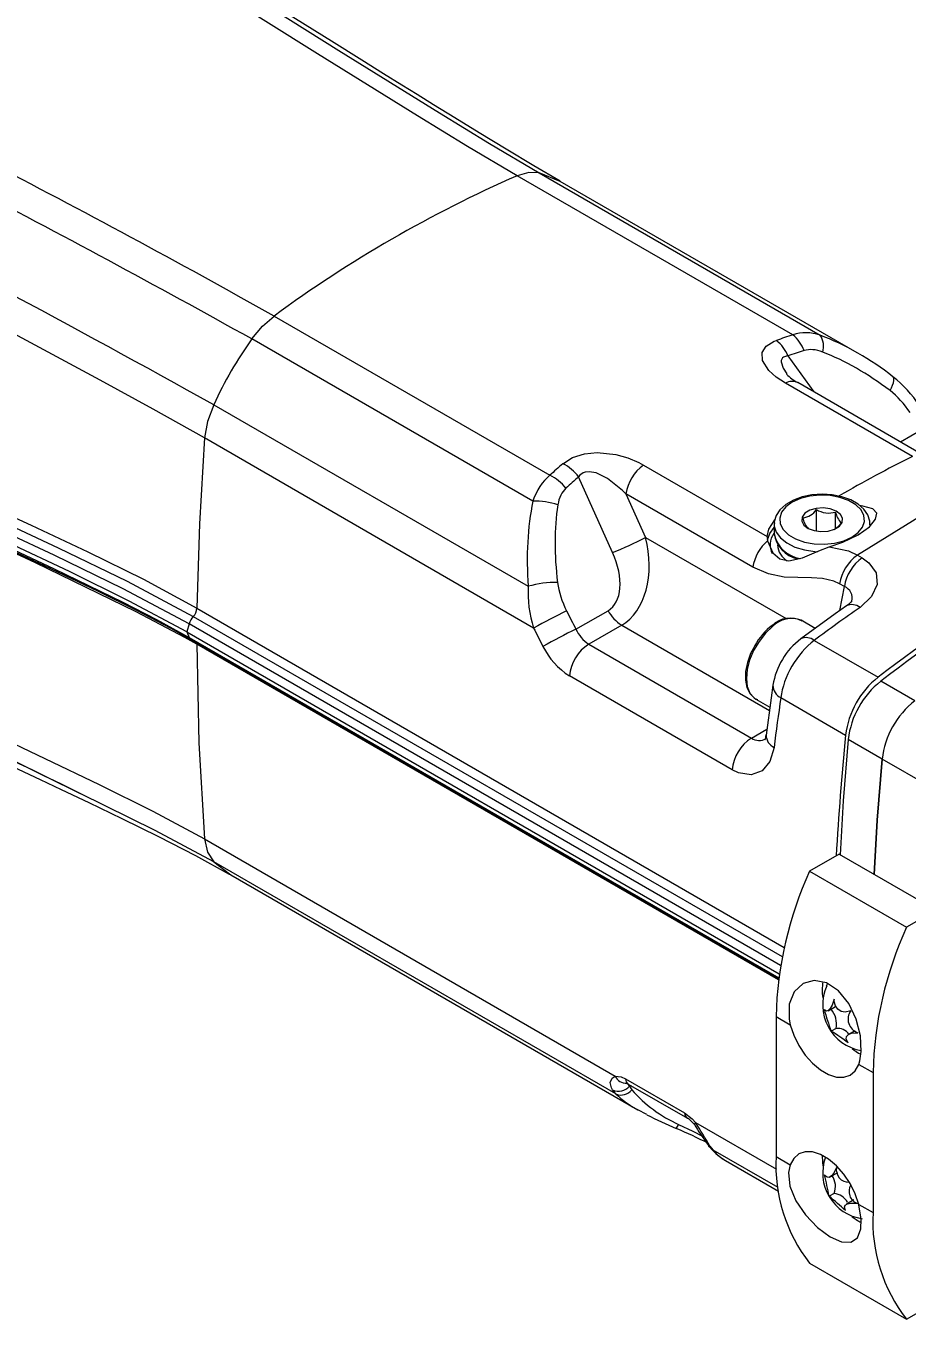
# Model space of a CAD drawing. Header units: millimetres. Extents: x 20 to 768, y 29 to 540.
# Drawn here: x 519.21 to 544.92, y 190.03 to 227.75 of the extents above; entities that cross this region are included whole.
import ezdxf

# ---------------------------------------------------------------- set-up
doc = ezdxf.new("R2010")
doc.units = ezdxf.units.MM
doc.styles.add('SLDTEXTSTYLE0', font='TXT', dxfattribs={"width": 0.605})
doc.dimstyles.new('SLDDIMSTYLE1', dxfattribs={"dimtxt": 3.5, "dimasz": 3.5, "dimexe": 0, "dimexo": 0.0625, "dimgap": 0.875, "dimtad": 1, "dimtoh": 1, "dimdec": 4, "dimlfac": 10, "dimzin": 12, "dimdsep": 46, "dimtxsty": 'SLDTEXTSTYLE0', "dimsah": 1, "dimcen": 0.09, "dimadec": 1, "dimazin": 0, "dimtfac": 1, "dimtdec": 3, "dimtofl": 0, "dimtmove": 0, "dimatfit": 3, "dimfxl": 1, "dimfrac": 2, "dimtolj": 1, "dimtzin": 12, "dimarcsym": 0})

# ---------------------------------------------------------------- blocks, each defined once
blk = doc.blocks.new('*D17')
at = {"color": 7, "linetype": 'Continuous', "lineweight": 0, "transparency": 16777216}
for p, q in [((668.128, 378.198), (767.702, 378.198)), ((463.857, 352.151), (457.826, 351.088))]:
    blk.add_line(p, q, dxfattribs=at)
blk.add_arc((611.578, 378.198), 154.624, 190, 0, dxfattribs=at)
for points in [[(766.202, 378.198), (765.624, 374.705), (766.701, 374.693)], [(459.303, 351.348), (459.421, 347.809), (460.479, 348.008)]]:
    blk.add_solid(points, dxfattribs=at)
at = {"color": 7, "linetype": 'Continuous', "lineweight": 0, "transparency": 16777216, "char_height": 3.5, "attachment_point": 1, "rotation": 5, "style": 'SLDTEXTSTYLE0'}
for s, insert in [('%%d', (627.595, 228.914)), ('170', (619.604, 228.225))]:
    blk.add_mtext(s, dxfattribs=dict(at, insert=insert))

msp = doc.modelspace()

# ---------------------------------------------------------------- linework, layer by layer
at = {"color": 7, "linetype": 'Continuous', "lineweight": 15}
for p, q in [((541.58959, 218.731895), (533.544287, 223.376349)), ((534.192513, 223.456364), (542.390682, 218.723662)), ((543.465569, 218.209467), (534.805614, 223.208753)), ((526.453875, 219.283141), (534.499177, 214.638687)), ((534.003818, 213.882028), (525.805649, 218.61473)), ((545.080337, 215.183993), (541.374179, 217.323513)), ((545.442107, 215.199611), (541.732737, 217.340984)), ((524.692823, 216.696873), (533.869802, 211.399116)), ((534.027817, 210.183237), (524.426343, 215.72605)), ((537.233199, 214.932976), (540.844172, 212.848405)), ((536.331811, 212.385941), (535.341003, 214.591884)), ((536.717516, 214.097245), (537.288901, 212.825103)), ((540.423674, 211.957726), (536.717516, 214.097245)), ((542.276953, 213.009007), (542.276953, 213.642179)), ((542.839134, 213.080929), (542.839134, 213.566262)), ((541.044529, 213.229558), (541.044161, 213.21101)), ((541.044161, 213.21101), (541.044161, 212.933398)), ((543.844161, 213.163722), (543.844161, 213.211009)), ((540.844172, 212.848405), (540.853879, 212.729237)), ((543.473627, 212.309785), (543.613208, 212.229206)), ((543.093978, 211.391116), (542.954396, 211.471695)), ((535.263265, 210.14981), (536.197355, 210.689049)), ((523.975649, 210.303522), (523.914011, 210.072384)), ((536.597362, 210.266799), (535.636262, 209.711968)), ((540.949743, 210.230471), (540.921403, 210.205963)), ((540.985331, 210.253897), (540.949743, 210.230471)), ((542.243763, 210.172535), (541.83482, 210.408612)), ((523.914011, 210.072384), (541.195593, 200.095939)), ((523.914011, 210.072384), (523.976812, 209.909385)), ((524.026129, 209.848459), (541.175091, 199.948573)), ((542.214119, 209.820594), (544.077465, 208.744907)), ((535.636262, 209.711968), (540.380564, 206.973141)), ((539.816615, 206.045497), (535.072312, 208.784325)), ((545.144706, 208.058789), (544.154753, 208.630277)), ((540.507928, 208.110124), (540.919778, 207.872368)), ((541.238599, 208.151727), (543.127714, 207.061165)), ((544.194887, 206.361984), (543.204934, 206.933472)), ((545.582715, 205.560808), (544.194887, 206.361984)), ((524.426343, 204.030389), (536.411002, 197.111792)), ((536.428739, 196.592236), (524.692823, 203.367236)), ((542.939138, 203.585143), (542.080443, 203.089429)), ((542.939138, 203.585143), (545.767563, 201.952328)), ((525.192429, 202.9819), (537.06743, 196.126608)), ((542.080443, 203.089429), (544.908867, 201.456614)), ((545.767563, 201.952328), (544.908867, 201.456614)), ((542.575516, 199.749702), (542.604319, 199.807189)), ((541.10066, 198.849392), (541.514871, 198.610273)), ((541.10066, 198.849392), (541.10066, 194.766672)), ((542.61606, 199.019248), (542.832396, 199.144136)), ((542.84987, 198.500817), (542.709484, 198.419774)), ((543.403503, 198.434652), (543.225521, 198.331905)), ((543.514874, 197.455696), (543.929085, 197.216577)), ((536.707609, 197.034677), (538.433514, 196.038334)), ((543.929085, 197.216577), (543.929085, 193.133858)), ((536.428739, 196.592236), (536.330021, 196.711275)), ((536.789372, 196.879646), (538.515277, 195.883303)), ((536.828762, 196.816062), (536.891682, 196.712976)), ((537.330108, 195.9924), (537.069582, 196.130517)), ((539.170078, 195.071745), (539.261286, 194.957042)), ((539.628163, 194.648328), (541.174776, 193.755488)), ((541.10066, 194.766672), (541.514871, 194.527553)), ((542.681673, 194.17316), (542.900101, 194.299256)), ((542.791067, 193.692331), (542.650681, 193.611288)), ((543.374152, 193.503173), (543.155723, 193.377077)), ((543.514874, 193.372976), (543.929085, 193.133858)), ((542.080443, 191.657868), (544.908867, 190.025054)), ((544.908867, 190.025054), (545.767563, 190.520768))]:
    msp.add_line(p, q, dxfattribs=at)
at = {"color": 8, "linetype": 'Continuous', "lineweight": 15}
for p, q in [((534.805669, 223.208658), (534.192514, 223.456345)), ((541.447957, 218.117353), (542.204801, 217.068468)), ((544.726405, 215.612764), (545.333882, 215.963454)), ((537.288901, 212.825103), (541.39236, 210.456226)), ((542.963589, 210.692069), (543.093978, 211.391116)), ((524.09793, 210.518564), (541.28265, 200.598037)), ((524.205969, 210.760486), (541.340332, 200.869029)), ((541.234657, 200.340108), (523.975649, 210.303522)), ((536.597362, 210.266799), (540.907265, 207.778745)), ((523.976812, 209.909385), (541.179098, 199.978716)), ((524.199222, 209.714535), (524.191893, 209.752764)), ((541.170999, 199.916937), (524.199222, 209.714535)), ((540.380564, 206.973141), (540.834601, 207.23525)), ((524.692823, 203.367237), (525.152624, 203.012564)), ((536.868398, 196.834009), (536.828762, 196.816062)), ((538.746055, 195.763795), (541.109878, 194.399189)), ((541.159453, 193.861253), (539.261286, 194.957042))]:
    msp.add_line(p, q, dxfattribs=at)
at = {"color": 7, "linetype": 'Continuous', "lineweight": 15, "flags": 128}
for points in [[(533.544286, 223.376349), (532.09926, 224.231439), (530.643671, 225.119213), (527.719307, 226.930804), (521.848318, 230.618724), (519.642521, 232.012143)], [(520.629574, 231.881545), (522.465599, 230.721332), (528.346467, 227.025315), (531.278839, 225.207777), (532.740895, 224.315581), (534.192516, 223.456346)], [(534.799392, 223.212315), (534.029682, 223.664271), (533.224062, 224.14787), (532.440669, 224.624253), (531.724469, 225.063358), (531.109493, 225.442446), (530.628323, 225.740102), (530.182675, 226.016473), (529.646928, 226.349505), (529.014354, 226.74369), (528.125866, 227.298825), (527.079913, 227.954134), (525.866653, 228.716218), (524.478216, 229.590364), (522.909645, 230.579843), (521.337899, 231.57289)], [(534.192513, 223.456364), (533.884329, 223.472353), (533.544287, 223.376349)], [(524.426343, 215.72605), (522.931864, 216.567191), (521.38051, 217.413219), (518.209572, 219.113182), (511.75008, 222.524425), (511.711491, 222.544718)], [(525.805649, 218.61473), (526.113832, 218.98654), (526.453874, 219.283141)], [(541.374179, 217.323513), (541.108041, 217.498681), (540.892254, 217.691189), (540.705968, 217.985777), (540.697505, 218.22295), (540.813831, 218.404493), (541.044532, 218.546545), (541.110274, 218.5716)], [(511.361944, 216.540286), (512.04407, 216.235637), (514.766193, 215.012472), (517.472518, 213.777861), (520.151923, 212.524663), (522.167002, 211.548298), (524.09793, 210.518564)], [(511.454174, 216.789276), (511.83393, 216.619756), (513.351203, 215.940372), (519.371966, 213.187015), (521.025659, 212.405684), (522.649655, 211.603988), (524.205968, 210.760485)], [(524.692823, 216.696873), (524.511431, 216.204611), (524.426343, 215.72605)], [(523.975649, 210.303522), (522.050752, 211.330089), (520.042154, 212.303724), (517.365228, 213.556222), (514.660782, 214.791042), (511.939596, 216.014067), (511.257646, 216.318778)], [(523.914011, 210.072384), (522.230584, 210.970954), (520.487044, 211.829185), (518.709382, 212.671602), (516.911212, 213.504447), (511.203565, 216.081872)], [(511.257628, 215.92431), (511.93964, 215.619576), (514.661034, 214.396262), (517.36567, 213.162039), (520.042775, 211.909538), (522.044427, 210.933625), (523.026247, 210.431184), (523.976812, 209.909385)], [(511.306383, 215.86149), (514.047105, 214.634717), (517.036397, 213.275266), (519.749564, 212.011388), (521.30473, 211.266873), (522.440488, 210.703653), (523.444686, 210.174841), (524.023412, 209.8458)], [(524.19922, 209.714534), (523.85601, 209.908295), (522.4354, 210.654547), (519.495192, 212.081361), (516.497756, 213.470496), (511.452736, 215.74641)], [(524.426343, 215.72605), (524.277297, 213.223191), (524.205969, 210.760486)], [(534.878689, 214.974183), (535.161835, 215.153314), (535.513569, 215.26403), (535.882641, 215.29979), (536.422839, 215.243254), (536.774819, 215.143783), (537.092766, 215.008558), (537.233199, 214.932976)], [(536.717516, 214.097245), (536.619989, 214.195958), (536.181365, 214.547643), (535.855711, 214.705517), (535.648882, 214.743035), (535.529028, 214.729281), (535.467862, 214.706379), (535.375777, 214.637167), (535.341003, 214.591884)], [(547.354417, 214.550117), (545.414017, 213.505016), (543.473617, 212.309779)], [(543.835638, 213.191666), (543.837302, 213.299549), (543.778153, 213.48205), (543.664049, 213.647404), (543.49627, 213.794929), (543.278196, 213.918771), (543.020573, 214.011343), (542.737608, 214.067972), (542.442122, 214.086851), (542.146787, 214.067462), (541.864127, 214.010339), (541.606023, 213.916889), (541.383402, 213.788771), (541.207263, 213.627864), (541.100236, 213.461364), (541.048926, 213.284819), (541.050996, 213.233)], [(542.803279, 212.656498), (543.076874, 212.726022), (543.313701, 212.831324), (543.499995, 212.966285), (543.624927, 213.123059), (543.681238, 213.292539), (543.665652, 213.464874), (543.579085, 213.630044), (543.426547, 213.778462), (543.216926, 213.901489), (542.962394, 213.991981), (542.677744, 214.044678), (542.379513, 214.056522), (542.085043, 214.026819), (541.811448, 213.957295), (541.57462, 213.851993), (541.388327, 213.717032), (541.263393, 213.560258), (541.207084, 213.390778), (541.22267, 213.218442), (541.309245, 213.053268), (541.461774, 212.904855), (541.671396, 212.781828), (541.925928, 212.691336), (542.210586, 212.638634), (542.508808, 212.626795), (542.803279, 212.656498)], [(542.617929, 213.010129), (542.80387, 213.064429), (542.946419, 213.152171), (543.028395, 213.262765), (543.0399, 213.382876), (542.979554, 213.498014), (542.854627, 213.594295), (542.680191, 213.660105), (542.477295, 213.687501), (542.270393, 213.673188), (542.08446, 213.618883), (541.941903, 213.531146), (541.859935, 213.420547), (541.848429, 213.300436), (541.908776, 213.185298), (542.033694, 213.089022), (542.208131, 213.023212), (542.411027, 212.995816), (542.617929, 213.010129)], [(542.649241, 212.548265), (543.047638, 212.690939), (543.49323, 212.904261), (543.821968, 213.136919), (544.006226, 213.359437), (544.038215, 213.537556), (543.92229, 213.660916), (543.632262, 213.741816), (543.543297, 213.753587)], [(540.844172, 212.848405), (540.885405, 213.070157), (541.064398, 213.338055)], [(542.79779, 213.058639), (542.911503, 213.143713), (543.006334, 213.247253)], [(540.850425, 212.753719), (540.914637, 212.943216), (541.044163, 213.119264)], [(540.853879, 212.729276), (541.001716, 212.373474), (541.2059, 212.197597), (541.468285, 212.1412), (541.868492, 212.235104), (542.346222, 212.435245), (542.649241, 212.548265)], [(542.649241, 212.548265), (543.21746, 212.430872), (543.473613, 212.309679)], [(543.613208, 212.229206), (543.810656, 212.087297), (544.020691, 211.79387), (544.051981, 211.451833), (543.887756, 211.098823), (543.551273, 210.784101)], [(507.410353, 211.922578), (508.119705, 211.572238), (512.897524, 209.230722), (516.854645, 207.301185), (520.797144, 205.360911)], [(542.954381, 211.471589), (542.786953, 211.549326), (542.458872, 211.624545), (542.135977, 211.642702), (541.33765, 211.667392), (540.880936, 211.7598), (540.423683, 211.957789)], [(543.311552, 210.974195), (543.31135, 210.975333), (543.284149, 210.938308), (543.21008, 210.867711), (543.150929, 210.826811)], [(543.155559, 210.826701), (542.821765, 210.592597), (541.82263, 209.866487)], [(540.998891, 210.224872), (540.790834, 210.030124), (540.603291, 209.793818), (540.446374, 209.528702), (540.328543, 209.249064), (540.256148, 208.969997), (540.233093, 208.706507), (540.260622, 208.47284), (540.337249, 208.281554), (540.458844, 208.142995), (540.507928, 208.110124)], [(511.711378, 210.083496), (518.173864, 207.133316), (521.35574, 205.62108), (522.916199, 204.842764), (524.426343, 204.030389)], [(524.199222, 209.714535), (524.256659, 206.837152), (524.426343, 204.030389)], [(540.430463, 209.579691), (540.359103, 209.441361), (540.264625, 209.176168), (540.212836, 208.914137), (540.207258, 208.666509), (540.250551, 208.444173), (540.343475, 208.259738), (540.479915, 208.127524), (540.553985, 208.095257)], [(541.008468, 208.5125), (540.956719, 208.148623), (540.811351, 207.06137)], [(514.834342, 207.973946), (516.086777, 207.402998), (517.225434, 206.880566), (518.187383, 206.436201), (518.984348, 206.065477), (519.628225, 205.763925), (520.241435, 205.474869), (521.047602, 205.091668), (522.013196, 204.626217), (523.078561, 204.101108), (524.161003, 203.547522), (525.148955, 203.007643)], [(543.204934, 206.933472), (543.062672, 205.145612), (542.96859, 203.568154)], [(541.041948, 206.699008), (540.92285, 206.293512), (540.691512, 206.016886), (540.373658, 205.900647), (540.004848, 205.956404), (539.816615, 206.045497)], [(544.194887, 206.361984), (544.052626, 204.574124), (543.958543, 202.996666)], [(543.958543, 202.996666), (544.052876, 204.577734), (544.194887, 206.361984)], [(524.692825, 203.367238), (522.986275, 204.281198), (520.797144, 205.360911)], [(524.426343, 204.030389), (524.511431, 203.650067), (524.692823, 203.367236)], [(525.152624, 203.012564), (525.192186, 202.982042), (525.192493, 202.981927)], [(543.514874, 197.455696), (543.545747, 197.554734), (543.586591, 197.835324), (543.56006, 198.292666), (543.437216, 198.77552), (543.21934, 199.233563), (542.918838, 199.603391), (542.571072, 199.830857), (542.2162, 199.899367), (541.888012, 199.811146), (541.627699, 199.5727), (541.482908, 199.210986), (541.480102, 198.778702), (541.514871, 198.610273)], [(542.791274, 199.35804), (542.732634, 199.184466), (542.679577, 199.084448), (542.621812, 199.022881), (542.56914, 199.007295), (542.52221, 199.033072), (542.504027, 199.058388)], [(543.283996, 199.019068), (543.119683, 198.980084), (543.003011, 199.001398), (542.903185, 199.068385), (542.835459, 199.166851), (542.797533, 199.293141), (542.791274, 199.35804)], [(541.514871, 198.610273), (541.618283, 198.304443), (541.76642, 198.00546), (541.951892, 197.728221), (542.165441, 197.486538), (542.396423, 197.292475), (542.633322, 197.155716), (542.864304, 197.083093), (543.077853, 197.078217), (543.263325, 197.141315), (543.411462, 197.269262), (543.514874, 197.455696)], [(543.202206, 198.080802), (543.148287, 198.189416), (543.158517, 198.264692), (543.215054, 198.32555), (543.305378, 198.362891), (543.426007, 198.37964), (543.489454, 198.380454)], [(536.330021, 196.711275), (536.295109, 196.772925), (536.26373, 196.926642), (536.315163, 197.050118), (536.411002, 197.111792)], [(536.411002, 197.111792), (536.578585, 197.093047), (536.707609, 197.034677)], [(536.733212, 196.906015), (536.730687, 196.905778), (536.770104, 196.890049), (536.790989, 196.876997)], [(538.433514, 196.038334), (538.653067, 195.866365), (538.746055, 195.763795)], [(539.087887, 195.157165), (539.133762, 195.082594), (539.203624, 195.008048)], [(543.514874, 193.372976), (543.411462, 193.678787), (543.263325, 193.97779), (543.077853, 194.255028), (542.864304, 194.496712), (542.633322, 194.690775), (542.396423, 194.827533), (542.165441, 194.900156), (541.951892, 194.905032), (541.76642, 194.841934), (541.618283, 194.713968), (541.514871, 194.527553)], [(542.446388, 194.803784), (542.450384, 194.589784), (542.461957, 194.492091)], [(541.514871, 194.527553), (541.466607, 194.302112), (541.506478, 193.903565), (541.677048, 193.478878), (541.958363, 193.062824), (542.311997, 192.698006), (542.679182, 192.429829), (543.009235, 192.284005), (543.278288, 192.268855), (543.472301, 192.393332), (543.575228, 192.659022), (543.586591, 192.936084), (543.517407, 193.363148), (543.514874, 193.372976)], [(542.863286, 194.447637), (542.785621, 194.287149), (542.718773, 194.202022), (542.649098, 194.158661), (542.588224, 194.16136), (542.53643, 194.205421), (542.517227, 194.238743)], [(543.130194, 193.192725), (543.0953, 193.288214), (543.11932, 193.348637), (543.187768, 193.391289), (543.286294, 193.410326), (543.411787, 193.408791), (543.476253, 193.401619)]]:
    msp.add_lwpolyline(points, dxfattribs=at)
at = {"color": 8, "linetype": 'Continuous', "lineweight": 15, "flags": 128}
for points in [[(541.447957, 218.117353), (541.409437, 218.113794), (541.320874, 218.086029), (541.285819, 218.059117), (541.249793, 217.986164), (541.246961, 217.946007), (541.303184, 217.759461), (541.416022, 217.594092)], [(544.425495, 217.107585), (544.466778, 217.191635), (544.499102, 217.269314), (544.521812, 217.33901), (544.53446, 217.399312), (544.536769, 217.449023), (544.528709, 217.48711), (544.510436, 217.512799), (544.508456, 217.514371)], [(541.044161, 213.21101), (541.047531, 213.15495), (541.104159, 212.976946), (541.227974, 212.810681), (541.412785, 212.664485), (541.649305, 212.545697), (541.925681, 212.460273), (542.228055, 212.412494), (542.306469, 212.406725)], [(536.77824, 196.88496), (536.805165, 196.835778), (536.828762, 196.816062)], [(538.258292, 195.704903), (538.670237, 195.506385), (538.952318, 195.361233)], [(538.746055, 195.763795), (538.72658, 195.735045), (538.717518, 195.713923), (538.719181, 195.701153), (538.719715, 195.700575)], [(539.261286, 194.957042), (539.213728, 194.992225), (539.200615, 195.005084)]]:
    msp.add_lwpolyline(points, dxfattribs=at)
at = {"color": 7, "linetype": 'Continuous', "lineweight": 15}
for centre, radius, start, end in [((393.014984, -18.401061), 272.57973, 60.68959741, 62.69757073), ((318.294392, -154.634913), 424.838333, 60.93325346, 62.83081144), ((548.702735, 188.930554), 37.633646, 113.7526976, 126.2419259), ((360.904707, -77.707348), 339.115144, 60.90439961, 62.51864191), ((535.689192, 211.598077), 12.120967, 144.6278014, 155.1237864), ((540.464571, 217.73895), 1.053678, 21.0465162, 52.207162), ((540.941538, 217.919034), 1.039574, 19.9570891, 51.4364673), ((541.918823, 218.406457), 0.568569, 342.3031275, 33.9107767), ((539.600445, 211.249407), 7.958545, 51.9244225, 60.781494), ((542.171259, 218.25174), 1.009246, 220.9945041, 244.4454573), ((542.489509, 214.893505), 3.308342, 32.4578957, 52.3911272), ((533.967323, 213.490068), 1.265779, 37.6078869, 65.1540917), ((534.335213, 213.846269), 1.252021, 36.5503772, 64.2733096), ((537.971662, 213.900347), 1.269508, 125.569663, 171.077491), ((534.099235, 212.017792), 1.866677, 70.119648, 92.929991), ((541.845836, 213.900209), 0.502436, 274.1261935, 329.0988908), ((542.64036, 214.213796), 0.677356, 237.5537397, 287.064941), ((543.387717, 213.650465), 0.555007, 188.7262683, 226.5936817), ((567.619222, 178.237304), 38.534766, 112.3383839, 127.6562395), ((567.151189, 178.888802), 37.595098, 112.2830324, 127.7115911), ((542.430548, 213.48327), 0.554984, 188.725816, 226.5957906), ((532.913593, 221.097957), 9.358602, 291.4228999, 297.8732604), ((541.919351, 213.064504), 0.883648, 188.1734757, 257.4489544), ((541.699885, 211.751789), 1.292722, 130.8767693, 170.8306006), ((541.719828, 212.635805), 0.576396, 182.8879011, 239.539805), ((544.207273, 211.275375), 1.268164, 125.3458302, 171.0944149), ((544.346854, 211.194796), 1.268164, 125.3458302, 171.0944149), ((534.643406, 208.750985), 2.758815, 88.2714729, 106.2847876), ((524.459453, 210.170702), 0.501705, 136.1032307, 164.6486492), ((523.82668, 210.784787), 0.380067, 315.5359828, 356.3341245), ((542.667161, 194.64335), 17.779943, 115.5766755, 119.0717138), ((537.208301, 211.24615), 1.154285, 208.8578128, 238.0432437), ((543.487101, 193.166633), 18.869546, 115.8378553, 119.1367851), ((536.168969, 210.543579), 0.9876, 203.4977525, 237.3574986), ((542.087325, 208.786425), 1.836971, 129.3975894, 154.4160225), ((541.511411, 209.728183), 0.743731, 61.7145474, 135.019921), ((543.09773, 208.177988), 2.115872, 127.0589225, 170.9035663), ((536.228987, 210.596239), 2.149634, 206.1625493, 237.4469967), ((536.308692, 208.667927), 1.241847, 122.7841762, 174.6218138), ((332.842889, -179.532143), 428.333357, 63.97242358, 65.18325848), ((545.660666, 206.742133), 2.552964, 128.3265132, 172.8212553), ((545.736416, 206.630668), 2.549528, 128.3435173, 173.1789707), ((546.72637, 206.05918), 2.549528, 128.3435173, 173.1789707), ((541.052995, 205.9291), 1.241847, 122.7841762, 174.6218138), ((540.483742, 207.071911), 0.325695, 332.9629023, 359.0182668), ((628.887078, 198.639578), 86.171873, 174.39152473, 176.74242904), ((551.862965, 198.595673), 10.765295, 155.3275731, 178.6495178), ((554.69139, 196.962859), 10.765295, 155.3275731, 178.6495178), ((543.835826, 199.613694), 1.391704, 169.7385784, 189.079716), ((543.813464, 199.192812), 1.353612, 155.8609062, 260.293637), ((550.487425, 201.274482), 8.285271, 195.5140086, 200.1544613), ((542.199719, 198.638042), 0.664475, 348.0817994, 40.5765164), ((543.610848, 198.771867), 0.409805, 142.8994195, 252.7690504), ((540.708512, 194.983614), 3.976316, 51.1608003, 59.7865597), ((542.903841, 198.114957), 0.389617, 33.9798091, 97.9623101), ((544.268992, 199.115088), 1.531286, 231.5567354, 243.0448105), ((536.507756, 197.104625), 0.431641, 245.684253, 318.0466246), ((536.581645, 196.953845), 0.392608, 247.079008, 322.1563047), ((539.869144, 199.319048), 3.956879, 221.19456, 245.977094), ((545.387421, 211.956118), 17.88712, 243.2192392, 246.2723813), ((538.192129, 195.316567), 0.651735, 36.1500255, 60.2117927), ((534.254614, 185.856276), 10.491045, 62.3999654, 67.9699149), ((548.115596, 201.586332), 11.089083, 212.0647505, 215.4612896), ((520.893034, 184.349215), 21.190162, 30.3987209, 32.5933855), ((540.483102, 196.113514), 1.694717, 220.8257284, 239.540106), ((540.321128, 195.851066), 1.386559, 220.1491357, 240.0508163), ((545.717371, 194.512894), 4.623681, 176.8536535, 218.1322773), ((543.808357, 194.288558), 1.347284, 159.982299, 261.7453005), ((543.220945, 194.382998), 0.363453, 169.7556961, 271.3633926), ((487.776574, 182.268015), 56.034252, 11.6793654, 12.3353021), ((542.312271, 193.899534), 0.521707, 336.5990494, 35.7511321), ((543.595639, 193.750651), 0.368886, 148.8292729, 251.1168077), ((348.096656, -29.757464), 296.217602, 48.82104422, 48.94415828), ((542.726791, 193.164647), 0.531584, 30.4247681, 83.0551785), ((548.545796, 192.88008), 4.623681, 176.8536535, 218.1322773), ((544.268099, 194.215293), 1.530337, 231.2470284, 243.4025509)]:
    msp.add_arc(centre, radius, start, end, dxfattribs=at)
at = {"color": 8, "linetype": 'Continuous', "lineweight": 15}
for centre, radius, start, end in [((541.569596, 217.001058), 0.377047, 64.3622329, 121.2171042), ((560.936094, 183.055083), 35.828384, 116.2665527, 120.1476683), ((541.472236, 212.608102), 0.54633, 143.2169797, 207.5279789), ((541.925494, 213.10332), 0.897564, 190.9127552, 262.4676438), ((542.963022, 211.057978), 0.357953, 344.662242, 68.5401708), ((543.319549, 210.491151), 0.373517, 51.6559499, 116.0164324), ((541.551517, 209.704097), 0.759344, 68.0937425, 136.6996059), ((524.067976, 209.933721), 0.094357, 194.9462593, 243.8888409), ((541.982284, 209.535981), 0.367086, 50.8350567, 115.7579696), ((541.41773, 208.519762), 0.409313, 181.0088588, 244.0467945), ((540.607604, 207.307958), 0.404536, 235.8587207, 299.3403028), ((541.215263, 207.063895), 0.403956, 180.3912738, 244.5931767), ((536.722096, 197.244893), 0.338372, 203.1634725, 274.4492063), ((536.893638, 197.033713), 0.186032, 179.7028832, 235.9113975), ((538.320011, 198.541635), 2.716075, 225.8670875, 242.5883081), ((538.619163, 196.037271), 0.185652, 179.6721325, 236.4281929), ((537.757413, 195.90105), 0.537915, 323.5226159, 338.6144038), ((539.2967, 195.293868), 0.255679, 213.4375199, 240.3146295)]:
    msp.add_arc(centre, radius, start, end, dxfattribs=at)
at = {"color": 7, "linetype": 'Continuous', "lineweight": 15}
for centre, major_axis, ratio, start_param, end_param in [((542.254167, 216.52337), (-0.554814, 2.241783), 0.692805526, 5.857220938, 6.354835036), ((565.544371, 168.405827), (-27.573637, 48.746064), 0.583136243, 6.162624727, 6.177913305), ((565.944371, 168.636817), (-27.719712, 48.009349), 0.577334631, 6.157472171, 6.172760748), ((542.654167, 216.75436), (-0.848563, 1.469674), 0.577334631, 5.659858073, 6.157472171), ((543.466109, 210.55311), (-4.405836, 7.630718), 0.577334631, 5.343149617, 5.659858073), ((544.24072, 215.845197), (-0.848563, 1.469674), 0.577334631, 4.80198976, 5.343149617), ((535.518276, 212.634823), (-0.554814, 2.241783), 0.692805526, 0.322994738, 0.820608836), ((565.544371, 168.405827), (-27.573637, 48.746064), 0.583136243, 0.115495851, 0.130784429), ((535.918276, 212.865813), (-0.848563, 1.469674), 0.577334631, 0.125631873, 0.62324597), ((565.944371, 168.636817), (-27.719712, 48.009349), 0.577334631, 0.110343295, 0.125631873), ((540.482858, 208.830841), (-4.234435, 8.376663), 0.610979485, 0.657224437, 0.973932893), ((540.882858, 209.061831), (-4.405836, 7.630718), 0.577334631, 0.62324597, 0.939954426), ((535.74883, 212.389735), (-0.554814, 2.241783), 0.692805526, 3.338914887, 4.735178289), ((535.34883, 212.158745), (-0.848563, 1.469674), 0.577334631, 3.141552022, 4.537815423), ((535.512314, 210.806321), (-0.554814, 2.241783), 0.692805526, 1.137317292, 1.678477149), ((535.912314, 211.037311), (-0.848563, 1.469674), 0.577334631, 0.939954426, 1.481114283), ((595.782686, 234.197398), (-56.005133, 96.99848), 0.577334631, 1.481114283, 1.486456022), ((545.189839, 180.156249), (21.996582, 34.630378), 0.547029999, 0.916300124, 0.962512185), ((595.382686, 233.966408), (-55.861438, 97.73426), 0.580228447, 1.483651791, 1.48899353), ((542.358396, 208.646713), (0.830522, 1.367878), 0.562066255, 0.951775959, 2.249212087), ((597.055428, 233.000755), (42.947064, 67.555505), 0.546729516, 2.260149418, 2.281900551)]:
    msp.add_ellipse(centre, major_axis=major_axis, ratio=ratio, start_param=start_param, end_param=end_param, dxfattribs=at)
at = {"color": 8, "linetype": 'Continuous', "lineweight": 15}
msp.add_ellipse((543.066109, 210.32212), major_axis=(-4.234435, 8.376663), ratio=0.610979485, start_param=5.52901126, end_param=5.69383654, dxfattribs=at)

# ---------------------------------------------------------------- dimensions: what is measured, and where the dimension line sits
at = {"color": 7, "linetype": 'Continuous', "lineweight": 0}
dim = msp.add_angular_dim_2l(base=(625.054523, 224.162753), line1=((611.578143, 378.198485), (463.85698, 352.151258)), line2=((668.128225, 378.198485), (456.415654, 378.198485)), text='170%%d', dimstyle='SLDDIMSTYLE1', dxfattribs=at)
dim.commit()
dim.dimension.update_dxf_attribs({"geometry": '*D17', "text_midpoint": (625.054523, 224.162753), "dimtype": 162})

doc.saveas('drawing.dxf')
